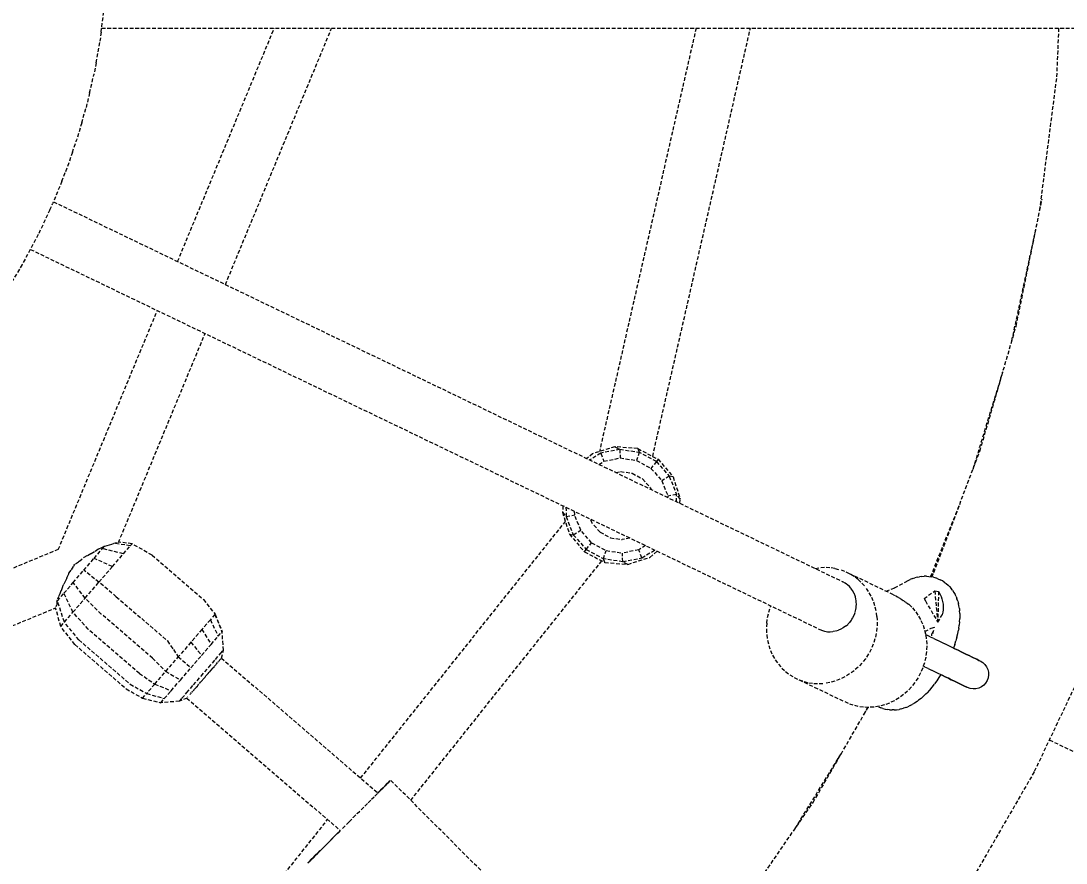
# Model space of a CAD drawing. Header units: millimetres. Extents: x -3111 to 2953, y -2449 to 2811.
# Drawn here: x 517.4 to 872.5, y -132.5 to 153.8 of the extents above; entities that cross this region are included whole.
import ezdxf

# ---------------------------------------------------------------- set-up
doc = ezdxf.new("R2010")
doc.units = ezdxf.units.MM
doc.linetypes.add('HIDDEN', pattern=[1.905, 1.27, -0.635])
for name, color, linetype in [('DIKOM_ЗОНА', 90, 'Continuous'), ('DIKOM_ОБЪЕКТ', 7, 'Continuous'), ('DIKOM_РАЗМЕР_ОБЪЕКТА', 7, 'Continuous')]:
    doc.layers.add(name, color=color, linetype=linetype)
doc.styles.add('style1', font='arialbd.ttf', dxfattribs={"width": 0.8})
doc.dimstyles.new('1-50', dxfattribs={"dimtxt": 300, "dimasz": 200, "dimexe": 100, "dimexo": 0, "dimgap": 100, "dimtad": 1, "dimtxsty": 'style1', "dimcen": 200, "dimclrd": 7, "dimclre": 7, "dimclrt": 7, "dimadec": 1, "dimazin": 2, "dimtfac": 1, "dimtmove": 0, "dimatfit": 2, "dimfxl": 0, "dimlwd": 25, "dimlwe": 18, "dimarcsym": 0})

# ---------------------------------------------------------------- blocks, each defined once
blk = doc.blocks.new('*D0')
at = {"layer": 'Defpoints', "color": 0, "transparency": 16777216}
for p in [(1362.98, 623.05), (-717.19, -260.39)]:
    blk.add_point(p, dxfattribs=at)
at = {"layer": 'DIKOM_РАЗМЕР_ОБЪЕКТА', "color": 7, "lineweight": 25, "transparency": 16777216}
for p, q in [((1362.98, 623.05), (2780.32, 1224.99)), ((-533.11, -182.21), (1178.9, 544.87))]:
    blk.add_line(p, q, dxfattribs=at)
at = {"layer": 'DIKOM_РАЗМЕР_ОБЪЕКТА', "color": 7, "transparency": 16777216}
for points in [[(1165.87, 575.55), (1191.93, 514.19), (1362.98, 623.05)], [(-546.14, -151.53), (-520.08, -212.89), (-717.19, -260.39)]]:
    blk.add_solid(points, dxfattribs=at)
at = {"layer": 'DIKOM_РАЗМЕР_ОБЪЕКТА', "color": 7, "transparency": 16777216, "insert": (2050.93, 1228.64), "char_height": 300, "attachment_point": 5, "rotation": 23.0107, "style": 'style1'}
blk.add_mtext('{\\fArial|b0|i0|c204|p34;\\H1.16667x;∅2260}', dxfattribs=at)

msp = doc.modelspace()

# ---------------------------------------------------------------- linework, layer by layer
at = {"layer": 'DIKOM_ЗОНА', "color": 3, "lineweight": 15}
msp.add_circle((322.894, 181.327), 2629.975, dxfattribs=at)
at = {"layer": 'DIKOM_ОБЪЕКТ', "color": 7, "linetype": 'HIDDEN', "lineweight": 15}
for p, q in [((544.644, 149.925), (545.708, 158.294)), ((544.644, 149.925), (544.227, 146.854)), ((544.824, 151.343), (1192.9, 151.327)), ((570.626, 72.014), (603.485, 151.342)), ((586.869, 64.192), (622.968, 151.341)), ((746.821, 151.338), (713.972, 7.418)), ((732.062, 5.782), (765.284, 151.338)), ((869.422, 134.811), (870.124, 151.335)), ((542.928, 139.566), (544.227, 146.854)), ((542.928, 139.566), (542.159, 135.506)), ((540.729, 129.298), (542.159, 135.506)), ((863.619, 89.498), (869.422, 134.811)), ((540.729, 129.298), (539.51, 124.279)), ((538.051, 119.145), (539.51, 124.279)), ((538.051, 119.145), (536.286, 113.204)), ((534.9, 109.129), (536.286, 113.204)), ((534.9, 109.129), (532.496, 102.309)), ((531.282, 99.27), (532.496, 102.309)), ((531.282, 99.27), (528.15, 91.624)), ((855.563, 50.036), (864.4, 93.324)), ((527.208, 89.593), (523.26, 81.176)), ((527.208, 89.593), (528.15, 91.624)), ((528.439, 92.33), (796.717, -36.866)), ((854.109, 45.017), (862.253, 82.807)), ((523.26, 81.176), (517.839, 70.995)), ((520.578, 76.137), (788.907, -53.083)), ((517.839, 70.995), (511.901, 61.105)), ((530.084, -25.863), (563.727, 55.358)), ((843.271, 7.6), (855.563, 50.036)), ((550.552, -23.485), (579.97, 47.536)), ((840.94, 1.455), (851.099, 34.627)), ((719.152, 9.069), (711.671, 6.685)), ((720.929, 8.174), (714.424, 6.859)), ((726.977, 8.409), (719.152, 9.069)), ((719.152, 9.069), (720.929, 8.174)), ((720.929, 8.174), (727.492, 7.185)), ((720.929, 8.174), (721.003, 5.226)), ((727.492, 7.185), (726.553, 4.39)), ((726.977, 8.409), (733.954, 4.805)), ((726.977, 8.409), (727.492, 7.185)), ((733.32, 4.011), (727.492, 7.185)), ((827.604, -33.71), (843.271, 7.6)), ((711.671, 6.685), (709.714, 5.032)), ((714.424, 6.859), (710.677, 4.569)), ((713.791, 3.069), (715.501, 4.114)), ((714.424, 6.859), (715.501, 4.114)), ((715.501, 4.114), (721.003, 5.226)), ((721.003, 5.226), (726.553, 4.39)), ((726.553, 4.39), (731.482, 1.706)), ((733.32, 4.011), (731.482, 1.706)), ((733.954, 4.805), (733.32, 4.011)), ((733.32, 4.011), (737.711, -0.965)), ((733.954, 4.805), (739.02, -1.195)), ((719.502, 0.319), (721.117, 0.645)), ((721.117, 0.645), (725.093, 0.046)), ((725.093, 0.046), (728.625, -1.877)), ((731.482, 1.706), (735.196, -2.503)), ((728.625, -1.877), (731.285, -4.892)), ((737.711, -0.965), (735.196, -2.503)), ((735.196, -2.503), (737.246, -7.727)), ((739.02, -1.195), (737.711, -0.965)), ((737.711, -0.965), (740.136, -7.143)), ((739.02, -1.195), (741.404, -8.676)), ((731.285, -4.892), (731.509, -5.463)), ((740.136, -7.143), (737.246, -7.727)), ((737.246, -7.727), (737.259, -8.232)), ((741.404, -8.676), (740.136, -7.143)), ((740.198, -9.648), (740.136, -7.143)), ((741.279, -10.168), (741.404, -8.676)), ((826.517, -35.119), (836.354, -10.638)), ((701.589, -11.033), (701.407, -13.183)), ((701.407, -13.183), (703.792, -20.664)), ((701.407, -13.183), (702.675, -14.716)), ((702.595, -11.517), (702.675, -14.716)), ((702.675, -14.716), (705.565, -14.132)), ((705.565, -14.132), (705.535, -12.933)), ((707.616, -19.357), (705.565, -14.132)), ((632.833, -103.604), (702.416, -16.349)), ((702.675, -14.716), (705.1, -20.894)), ((711.526, -16.967), (710.97, -15.551)), ((714.187, -19.982), (711.526, -16.967)), ((703.792, -20.664), (708.858, -26.664)), ((703.792, -20.664), (705.1, -20.894)), ((705.1, -20.894), (707.616, -19.357)), ((705.1, -20.894), (709.491, -25.87)), ((711.329, -23.565), (707.616, -19.357)), ((714.187, -19.982), (717.718, -21.905)), ((544.885, -25.189), (545.81, -24.747)), ((545.103, -25.565), (545.811, -24.746)), ((545.896, -24.73), (546.711, -24.543)), ((546.737, -24.536), (547.501, -24.318)), ((547.525, -24.31), (548.231, -24.063)), ((548.254, -24.054), (548.894, -23.783)), ((554.552, -24.619), (548.894, -23.783)), ((549.371, -23.764), (548.912, -23.782)), ((549.769, -23.733), (549.384, -23.764)), ((550.086, -23.688), (549.778, -23.732)), ((555.141, -23.936), (550.6, -23.37)), ((552.208, -27.336), (554.552, -24.619)), ((554.552, -24.619), (555.141, -23.936)), ((561.97, -27.812), (555.141, -23.936)), ((709.491, -25.87), (711.329, -23.565)), ((711.329, -23.565), (716.259, -26.249)), ((717.718, -21.905), (721.695, -22.504)), ((724.311, -21.975), (721.695, -22.504)), ((729.647, -24.545), (727.31, -25.974)), ((530.084, -25.863), (392.429, -82.882)), ((538.914, -28.478), (539.954, -27.938)), ((540.006, -27.91), (541.268, -27.201)), ((541.297, -27.184), (542.547, -26.433)), ((542.24, -28.883), (545.103, -25.565)), ((542.61, -26.393), (543.578, -25.773)), ((543.578, -25.773), (543.778, -25.688)), ((543.808, -25.675), (544.855, -25.203)), ((552.208, -27.336), (545.103, -25.565)), ((548.465, -31.672), (552.208, -27.336)), ((561.97, -27.812), (579.381, -42.84)), ((708.858, -26.664), (709.491, -25.87)), ((708.858, -26.664), (715.834, -30.268)), ((709.491, -25.87), (715.32, -29.044)), ((715.32, -29.044), (716.259, -26.249)), ((716.259, -26.249), (721.809, -27.086)), ((727.31, -25.974), (721.809, -27.086)), ((721.882, -30.033), (721.809, -27.086)), ((728.387, -28.718), (727.31, -25.974)), ((728.387, -28.718), (732.761, -26.045)), ((731.14, -28.543), (733.614, -26.455)), ((534.523, -32.749), (535.318, -31.513)), ((535.319, -31.511), (535.486, -31.224)), ((535.486, -31.224), (535.765, -30.874)), ((535.882, -30.796), (536.902, -30.051)), ((536.902, -30.051), (537.226, -29.815)), ((537.24, -29.805), (538.624, -28.719)), ((538.652, -28.698), (538.914, -28.478)), ((538.743, -32.934), (542.24, -28.883)), ((548.465, -31.672), (542.24, -28.883)), ((543.894, -36.967), (548.465, -31.672)), ((649.858, -111.125), (714.776, -29.721)), ((715.834, -30.268), (715.32, -29.044)), ((721.882, -30.033), (715.32, -29.044)), ((715.834, -30.268), (723.659, -30.928)), ((721.882, -30.033), (728.387, -28.718)), ((723.659, -30.928), (721.882, -30.033)), ((723.659, -30.928), (731.14, -28.543)), ((532.964, -35.65), (533.121, -35.321)), ((533.121, -35.32), (533.624, -34.156)), ((533.633, -34.135), (533.724, -33.898)), ((533.724, -33.898), (534.475, -32.824)), ((535.144, -37.104), (538.743, -32.934)), ((543.894, -36.967), (538.743, -32.934)), ((787.309, -32.335), (788.647, -32.126)), ((790.467, -32.013), (788.647, -32.126)), ((792.264, -32.075), (790.467, -32.013)), ((793.99, -32.311), (792.264, -32.075)), ((793.99, -32.311), (795.689, -32.737)), ((797.368, -33.344), (795.689, -32.737)), ((798.986, -34.113), (797.368, -33.344)), ((813.871, -41.242), (798.986, -34.113)), ((800.499, -35.027), (798.986, -34.113)), ((801.875, -36.073), (800.499, -35.027)), ((820.386, -35.75), (821.168, -35.513)), ((821.942, -35.283), (821.168, -35.513)), ((821.942, -35.283), (822.768, -35.137)), ((823.517, -35.021), (822.768, -35.137)), ((823.517, -35.021), (824.371, -34.97)), ((825.087, -34.975), (824.371, -34.97)), ((825.087, -34.975), (825.953, -35.023)), ((825.953, -35.023), (826.807, -35.168)), ((827.489, -35.298), (826.807, -35.168)), ((826.903, -35.187), (827.604, -33.71)), ((827.489, -35.298), (828.328, -35.542)), ((531.391, -39.102), (531.495, -38.819)), ((531.503, -38.793), (531.764, -38.007)), ((531.923, -37.725), (531.764, -38.007)), ((532.55, -36.521), (531.938, -37.697)), ((531.992, -40.755), (535.144, -37.104)), ((532.964, -35.65), (532.562, -36.496)), ((539.191, -42.416), (535.144, -37.104)), ((539.191, -42.416), (543.894, -36.967)), ((549.796, -41.916), (543.894, -36.967)), ((797.509, -37.306), (796.733, -36.875)), ((797.934, -37.612), (797.523, -37.316)), ((798.243, -37.834), (797.934, -37.612)), ((798.914, -38.447), (798.256, -37.846)), ((799.364, -38.963), (798.926, -38.461)), ((799.514, -39.136), (799.364, -38.963)), ((801.875, -36.073), (803.163, -37.291)), ((803.163, -37.291), (804.35, -38.656)), ((805.406, -40.135), (804.35, -38.656)), ((811.369, -40.044), (814.936, -38.617)), ((814.266, -38.885), (817.879, -36.944)), ((817.879, -36.944), (818.872, -36.404)), ((818.872, -36.404), (819.597, -36.085)), ((820.386, -35.75), (819.597, -36.085)), ((828.957, -35.797), (828.328, -35.542)), ((828.957, -35.797), (829.784, -36.147)), ((830.506, -36.546), (829.784, -36.147)), ((831.075, -36.926), (830.506, -36.546)), ((831.075, -36.926), (831.785, -37.431)), ((831.785, -37.431), (832.433, -38.013)), ((832.93, -38.506), (832.433, -38.013)), ((832.93, -38.506), (833.503, -39.151)), ((529.767, -43.334), (531.992, -40.755)), ((529.882, -42.663), (530.297, -41.805)), ((530.309, -41.778), (530.714, -40.856)), ((530.725, -40.829), (531.115, -39.856)), ((531.125, -39.829), (531.391, -39.102)), ((535.07, -47.19), (531.992, -40.755)), ((535.07, -47.19), (539.191, -42.416)), ((544.705, -47.814), (539.191, -42.416)), ((549.796, -41.916), (567.207, -56.945)), ((800.035, -39.893), (799.553, -39.193)), ((800.331, -40.447), (800.044, -39.91)), ((800.458, -40.683), (800.331, -40.447)), ((800.82, -41.579), (800.48, -40.729)), ((800.942, -42.017), (800.825, -41.597)), ((801.012, -42.269), (800.942, -42.017)), ((801.073, -42.486), (801.012, -42.269)), ((801.229, -43.422), (801.076, -42.505)), ((806.303, -41.688), (805.406, -40.135)), ((807.025, -43.296), (806.303, -41.688)), ((811.39, -40.054), (811.886, -39.93)), ((813.871, -41.242), (814.479, -41.554)), ((814.7, -41.667), (815.266, -41.99)), ((815.267, -41.99), (815.463, -42.102)), ((815.546, -42.149), (816.068, -42.471)), ((816.068, -42.471), (816.308, -42.62)), ((824.274, -42.551), (827.889, -39.944)), ((824.274, -42.551), (824.735, -43.336)), ((827.889, -39.944), (829.185, -40.124)), ((827.889, -39.944), (828.941, -50.594)), ((829.185, -40.124), (828.941, -50.594)), ((829.185, -40.124), (829.65, -40.944)), ((829.65, -40.944), (830.041, -41.802)), ((830.041, -41.802), (830.353, -42.689)), ((833.928, -39.751), (833.503, -39.151)), ((833.928, -39.751), (834.415, -40.448)), ((834.415, -40.448), (834.818, -41.196)), ((835.162, -41.879), (834.818, -41.196)), ((835.162, -41.879), (835.466, -42.652)), ((396.492, -100.682), (529.162, -45.729)), ((530.906, -52.015), (529.143, -45.66)), ((529.376, -45.243), (529.473, -44.909)), ((529.546, -44.489), (529.475, -44.896)), ((529.593, -43.995), (529.548, -44.474)), ((529.608, -43.518), (529.593, -43.978)), ((529.608, -43.518), (529.767, -43.334)), ((529.644, -43.398), (529.766, -42.949)), ((532.162, -50.56), (529.767, -43.334)), ((579.381, -42.84), (583.373, -47.877)), ((771.521, -47.204), (772.09, -45.443)), ((772.09, -45.443), (772.252, -45.062)), ((801.104, -46.296), (801.193, -45.697)), ((801.193, -45.697), (801.239, -45.378)), ((801.243, -43.651), (801.23, -43.441)), ((801.26, -43.931), (801.243, -43.651)), ((801.245, -45.338), (801.286, -44.396)), ((801.287, -44.377), (801.26, -43.931)), ((807.594, -44.987), (807.025, -43.296)), ((808.011, -46.764), (807.594, -44.987)), ((816.428, -42.693), (816.876, -42.99)), ((816.876, -42.99), (817.176, -43.188)), ((817.286, -43.259), (817.688, -43.537)), ((817.688, -43.537), (818.066, -43.799)), ((818.129, -43.842), (818.501, -44.107)), ((818.501, -44.107), (818.963, -44.438)), ((819.183, -44.609), (818.975, -44.447)), ((819.183, -44.609), (820.323, -45.754)), ((820.323, -45.754), (821.441, -47.101)), ((824.735, -43.336), (828.941, -50.594)), ((830.353, -42.689), (830.585, -43.595)), ((830.585, -43.595), (830.733, -44.51)), ((830.733, -44.51), (830.795, -45.424)), ((830.795, -45.424), (830.771, -46.328)), ((835.737, -43.417), (835.466, -42.652)), ((835.737, -43.417), (835.94, -44.199)), ((836.138, -45.034), (835.94, -44.199)), ((836.271, -45.956), (836.138, -45.034)), ((836.271, -45.956), (836.366, -46.698)), ((532.162, -50.56), (535.07, -47.19)), ((540.245, -52.981), (535.07, -47.19)), ((562.116, -62.843), (544.705, -47.814)), ((583.305, -47.956), (581.759, -49.747)), ((583.305, -47.956), (585.714, -53.859)), ((583.373, -47.877), (585.771, -53.793)), ((770.838, -50.928), (771.104, -49.033)), ((771.104, -49.033), (771.521, -47.204)), ((799.603, -49.861), (799.768, -49.592)), ((799.768, -49.592), (800.049, -49.132)), ((800.112, -49.03), (800.526, -48.17)), ((800.534, -48.152), (800.743, -47.578)), ((800.743, -47.578), (800.86, -47.255)), ((800.876, -47.203), (801.1, -46.314)), ((808.277, -48.626), (808.011, -46.764)), ((808.277, -48.626), (808.392, -50.574)), ((821.441, -47.101), (822.415, -48.524)), ((822.415, -48.524), (823.243, -50.023)), ((828.941, -50.594), (830.467, -48.062)), ((830.662, -47.21), (830.467, -48.062)), ((830.771, -46.328), (830.662, -47.21)), ((836.365, -50.455), (836.426, -49.385)), ((836.431, -47.669), (836.366, -46.698)), ((836.431, -48.714), (836.426, -49.385)), ((836.431, -47.669), (836.431, -48.714)), ((530.906, -52.015), (532.162, -50.56)), ((535.738, -58.203), (530.906, -52.015)), ((537.097, -56.629), (532.162, -50.56)), ((557.657, -68.01), (540.245, -52.981)), ((578.92, -53.036), (575.131, -57.425)), ((581.759, -49.747), (578.92, -53.036)), ((578.92, -53.036), (582.005, -58.156)), ((581.759, -49.747), (584.406, -55.374)), ((770.838, -50.928), (770.723, -52.889)), ((770.723, -52.889), (770.838, -54.837)), ((788.907, -53.083), (789.723, -53.419)), ((795.999, -52.992), (795.177, -53.341)), ((796.83, -52.532), (796.017, -52.985)), ((797.613, -51.984), (796.846, -52.523)), ((797.863, -51.769), (797.629, -51.973)), ((797.863, -51.769), (798.34, -51.354)), ((798.354, -51.341), (798.503, -51.182)), ((798.503, -51.182), (799.002, -50.648)), ((799.015, -50.634), (799.592, -49.876)), ((808.277, -52.536), (808.011, -54.43)), ((808.392, -50.574), (808.277, -52.536)), ((823.243, -50.023), (823.927, -51.6)), ((823.927, -51.6), (824.466, -53.254)), ((824.466, -53.254), (824.861, -54.984)), ((824.582, -53.76), (826.685, -52.635)), ((826.685, -52.635), (828.232, -52.177)), ((836.061, -52.767), (835.973, -53.287)), ((836.061, -52.767), (836.243, -51.584)), ((836.365, -50.455), (836.243, -51.584)), ((537.097, -56.629), (554.508, -71.658)), ((582.005, -58.156), (584.406, -55.374)), ((584.406, -55.374), (585.714, -53.859)), ((586.196, -60.138), (585.771, -53.793)), ((770.838, -54.837), (771.104, -56.699)), ((771.104, -56.699), (771.521, -58.476)), ((789.743, -53.427), (790.466, -53.63)), ((790.615, -53.672), (791.495, -53.813)), ((791.513, -53.815), (792.408, -53.854)), ((792.426, -53.855), (793.325, -53.791)), ((794.237, -53.625), (793.344, -53.79)), ((795.132, -53.358), (794.255, -53.622)), ((807.594, -56.259), (807.025, -58.02)), ((808.011, -54.43), (807.594, -56.259)), ((825.141, -54.993), (824.828, -54.842)), ((824.861, -54.984), (825.11, -56.791)), ((825.11, -56.791), (825.214, -58.675)), ((826.371, -55.585), (825.141, -54.993)), ((827.607, -56.18), (826.371, -55.585)), ((827.487, -53.369), (826.882, -54.554)), ((826.905, -55.269), (826.882, -54.554)), ((827.487, -53.369), (826.905, -55.269)), ((828.844, -56.776), (827.607, -56.18)), ((830.073, -57.367), (828.844, -56.776)), ((835.455, -55.676), (835.114, -56.92)), ((835.455, -55.676), (835.741, -54.462)), ((835.741, -54.462), (835.973, -53.287)), ((535.738, -58.203), (553.149, -73.232)), ((567.207, -56.945), (569.198, -59.918)), ((569.198, -59.918), (570.85, -62.386)), ((575.131, -57.425), (570.85, -62.386)), ((575.131, -57.425), (578.801, -61.868)), ((578.801, -61.868), (582.005, -58.156)), ((585.218, -61.27), (586.155, -60.185)), ((585.525, -62.771), (586.196, -60.138)), ((771.521, -58.476), (772.09, -60.167)), ((772.09, -60.167), (772.812, -61.775)), ((806.303, -59.717), (805.406, -61.38)), ((807.025, -58.02), (806.303, -59.717)), ((825.214, -58.675), (825.099, -60.637)), ((831.286, -57.952), (830.073, -57.367)), ((832.477, -58.526), (831.286, -57.952)), ((833.638, -59.085), (832.477, -58.526)), ((834.762, -59.626), (833.638, -59.085)), ((834.722, -58.188), (834.303, -59.405)), ((834.303, -59.405), (834.762, -59.626)), ((834.722, -58.188), (835.114, -56.92)), ((835.842, -60.146), (834.762, -59.626)), ((834.762, -59.626), (835.842, -60.146)), ((836.871, -60.642), (835.842, -60.146)), ((835.842, -60.146), (836.871, -60.642)), ((882.705, -57.186), (861.698, -101.459)), ((562.116, -62.843), (566.591, -67.32)), ((566.591, -67.32), (570.85, -62.386)), ((570.85, -62.386), (575.18, -66.063)), ((575.18, -66.063), (578.801, -61.868)), ((581.203, -65.923), (583.498, -63.263)), ((583.498, -63.263), (585.218, -61.27)), ((584.643, -63.839), (584.835, -63.632)), ((584.921, -63.498), (585.079, -63.285)), ((585.138, -63.214), (585.281, -63.067)), ((585.52, -62.767), (638.685, -108.655)), ((772.812, -61.775), (773.708, -63.328)), ((773.708, -63.328), (774.765, -64.807)), ((804.35, -62.988), (803.163, -64.5)), ((805.406, -61.38), (804.35, -62.988)), ((824.833, -62.532), (824.416, -64.36)), ((825.099, -60.637), (824.833, -62.532)), ((837.843, -61.109), (836.871, -60.642)), ((836.871, -60.642), (837.843, -61.109)), ((838.752, -61.547), (837.843, -61.109)), ((837.843, -61.109), (838.752, -61.547)), ((839.592, -61.952), (838.752, -61.547)), ((838.752, -61.547), (839.592, -61.952)), ((840.358, -62.321), (839.592, -61.952)), ((839.592, -61.952), (840.358, -62.321)), ((841.045, -62.652), (840.358, -62.321)), ((840.358, -62.321), (841.045, -62.652)), ((841.65, -62.943), (841.045, -62.652)), ((841.045, -62.652), (841.65, -62.943)), ((842.168, -63.192), (841.65, -62.943)), ((841.65, -62.943), (842.168, -63.192)), ((842.597, -63.398), (842.168, -63.192)), ((842.168, -63.192), (842.597, -63.398)), ((842.932, -63.56), (842.597, -63.398)), ((842.597, -63.398), (842.932, -63.56)), ((843.174, -63.677), (842.932, -63.56)), ((842.932, -63.56), (843.174, -63.677)), ((843.368, -63.77), (844.206, -64.279)), ((562.87, -71.631), (566.591, -67.32)), ((566.591, -67.32), (571.579, -70.236)), ((571.579, -70.236), (575.18, -66.063)), ((578.609, -68.928), (581.203, -65.923)), ((581.428, -67.578), (581.567, -67.406)), ((581.568, -67.406), (581.917, -66.992)), ((581.96, -66.934), (582.107, -66.749)), ((582.107, -66.748), (582.481, -66.293)), ((582.481, -66.293), (582.629, -66.128)), ((582.629, -66.128), (583.008, -65.715)), ((583.008, -65.715), (583.155, -65.572)), ((583.193, -65.536), (583.49, -65.172)), ((583.602, -65.053), (583.789, -64.803)), ((583.789, -64.803), (583.924, -64.626)), ((583.924, -64.626), (584.202, -64.306)), ((584.305, -64.193), (584.554, -63.948)), ((774.765, -64.807), (775.952, -66.173)), ((775.952, -66.173), (777.24, -67.39)), ((777.24, -67.39), (778.616, -68.436)), ((800.499, -67.091), (798.986, -68.19)), ((801.875, -65.876), (800.499, -67.091)), ((803.163, -64.5), (801.875, -65.876)), ((823.847, -66.121), (823.126, -67.818)), ((824.416, -64.36), (823.847, -66.121)), ((824.506, -65.786), (824.03, -65.557)), ((825.735, -66.378), (824.506, -65.786)), ((826.95, -66.963), (825.735, -66.378)), ((828.142, -67.537), (826.95, -66.963)), ((844.206, -64.279), (844.93, -64.943)), ((844.93, -64.943), (845.509, -65.734)), ((845.509, -65.734), (845.923, -66.624)), ((845.923, -66.624), (846.155, -67.577)), ((557.657, -68.01), (562.87, -71.631)), ((568.431, -73.881), (571.579, -70.236)), ((576.029, -71.917), (578.609, -68.928)), ((578.044, -71.452), (578.441, -70.961)), ((578.441, -70.961), (578.61, -70.772)), ((578.61, -70.772), (579.044, -70.289)), ((579.044, -70.289), (579.226, -70.105)), ((579.226, -70.105), (579.468, -69.862)), ((579.468, -69.862), (579.664, -69.605)), ((579.664, -69.605), (579.832, -69.407)), ((579.832, -69.407), (579.978, -69.234)), ((579.978, -69.234), (580.261, -68.868)), ((580.262, -68.868), (580.697, -68.361)), ((580.697, -68.361), (580.964, -68.061)), ((580.964, -68.061), (581.408, -67.597)), ((778.616, -68.436), (780.129, -69.35)), ((780.129, -69.35), (796.951, -77.451)), ((780.129, -69.35), (781.747, -70.12)), ((781.747, -70.12), (783.426, -70.727)), ((783.426, -70.727), (785.125, -71.152)), ((793.99, -70.607), (792.264, -71.056)), ((795.689, -69.973), (793.99, -70.607)), ((797.368, -69.159), (795.689, -69.973)), ((798.986, -68.19), (797.368, -69.159)), ((822.229, -69.481), (821.172, -71.089)), ((823.126, -67.818), (822.229, -69.481)), ((828.57, -70.538), (827.715, -71.705)), ((829.304, -68.097), (828.142, -67.537)), ((829.315, -69.438), (828.57, -70.538)), ((830.429, -68.638), (829.304, -68.097)), ((829.963, -68.414), (829.315, -69.438)), ((829.963, -68.414), (830.429, -68.638)), ((831.51, -69.159), (830.429, -68.638)), ((830.429, -68.638), (831.51, -69.159)), ((832.539, -69.655), (831.51, -69.159)), ((831.51, -69.159), (832.539, -69.655)), ((833.512, -70.123), (832.539, -69.655)), ((832.539, -69.655), (833.512, -70.123)), ((834.422, -70.561), (833.512, -70.123)), ((833.512, -70.123), (834.422, -70.561)), ((835.262, -70.966), (834.422, -70.561)), ((834.422, -70.561), (835.262, -70.966)), ((836.029, -71.335), (835.262, -70.966)), ((835.262, -70.966), (836.029, -71.335)), ((845.709, -70.447), (845.208, -71.274)), ((846.062, -69.463), (845.709, -70.447)), ((846.202, -68.428), (846.062, -69.463)), ((846.155, -67.577), (846.202, -68.428)), ((553.149, -73.232), (558.715, -76.444)), ((554.508, -71.658), (560.135, -74.8)), ((562.87, -71.631), (560.135, -74.8)), ((562.87, -71.631), (568.431, -73.881)), ((566.118, -76.562), (568.431, -73.881)), ((572.116, -76.45), (573.774, -74.529)), ((573.774, -74.529), (576.029, -71.917)), ((575.115, -74.804), (575.405, -74.486)), ((575.538, -74.356), (575.832, -74.073)), ((576.198, -73.588), (575.874, -74.009)), ((576.207, -73.577), (576.412, -73.315)), ((576.412, -73.315), (576.781, -72.882)), ((576.782, -72.882), (576.934, -72.719)), ((576.934, -72.719), (577.341, -72.289)), ((577.342, -72.289), (577.512, -72.125)), ((577.528, -72.109), (577.887, -71.641)), ((785.125, -71.152), (786.851, -71.389)), ((786.851, -71.389), (788.647, -71.449)), ((788.647, -71.449), (790.467, -71.338)), ((792.264, -71.056), (790.467, -71.338)), ((818.698, -73.977), (817.322, -75.192)), ((819.985, -72.602), (818.698, -73.977)), ((821.172, -71.089), (819.985, -72.602)), ((824.917, -74.935), (825.314, -74.542)), ((826.117, -73.67), (825.314, -74.542)), ((826.919, -72.722), (826.117, -73.67)), ((827.715, -71.705), (826.919, -72.722)), ((836.717, -71.666), (836.029, -71.335)), ((836.029, -71.335), (836.717, -71.666)), ((837.322, -71.958), (836.717, -71.666)), ((836.717, -71.666), (837.322, -71.958)), ((837.841, -72.208), (837.322, -71.958)), ((837.322, -71.958), (837.841, -72.208)), ((838.269, -72.414), (837.841, -72.208)), ((837.841, -72.208), (838.269, -72.414)), ((838.605, -72.576), (838.269, -72.414)), ((838.269, -72.414), (838.605, -72.576)), ((838.847, -72.692), (838.605, -72.576)), ((838.605, -72.576), (838.847, -72.692)), ((839.963, -73.122), (839.041, -72.786)), ((840.933, -73.271), (839.963, -73.122)), ((841.913, -73.227), (840.933, -73.271)), ((842.866, -72.994), (841.913, -73.227)), ((843.755, -72.579), (842.866, -72.994)), ((844.546, -71.998), (843.755, -72.579)), ((845.208, -71.274), (844.546, -71.998)), ((558.715, -76.444), (560.135, -74.8)), ((558.715, -76.444), (564.918, -77.953)), ((560.135, -74.8), (566.118, -76.562)), ((564.918, -77.953), (566.118, -76.562)), ((571.257, -77.446), (564.918, -77.953)), ((573.805, -76.38), (571.257, -77.446)), ((571.257, -77.446), (572.116, -76.45)), ((573.764, -76.397), (625.923, -121.418)), ((574.007, -76.107), (574.141, -75.949)), ((574.807, -75.182), (575.006, -74.927)), ((798.569, -78.221), (796.951, -77.451)), ((812.511, -78.074), (810.812, -78.708)), ((814.191, -77.26), (812.511, -78.074)), ((815.808, -76.292), (814.191, -77.26)), ((817.322, -75.192), (815.808, -76.292)), ((821.076, -78.111), (820.28, -78.571)), ((821.897, -77.546), (821.076, -78.111)), ((821.897, -77.546), (822.451, -77.136)), ((823.261, -76.494), (822.451, -77.136)), ((824.084, -75.759), (823.261, -76.494)), ((824.917, -74.935), (824.084, -75.759)), ((786.574, -111.886), (805.247, -79.543)), ((800.249, -78.828), (798.569, -78.221)), ((801.947, -79.253), (800.249, -78.828)), ((803.673, -79.49), (801.947, -79.253)), ((805.47, -79.551), (803.673, -79.49)), ((804.003, -81.698), (805.092, -79.538)), ((807.29, -79.439), (805.47, -79.551)), ((809.086, -79.157), (807.29, -79.439)), ((808.8, -79.312), (809.636, -79.656)), ((810.812, -78.708), (809.086, -79.157)), ((810.232, -79.871), (809.636, -79.656)), ((810.232, -79.871), (811.042, -80.108)), ((811.042, -80.108), (811.872, -80.256)), ((812.571, -80.359), (811.872, -80.256)), ((812.571, -80.359), (813.405, -80.413)), ((814.147, -80.389), (813.405, -80.413)), ((814.147, -80.389), (814.97, -80.352)), ((814.97, -80.352), (815.783, -80.222)), ((816.542, -80.077), (815.783, -80.222)), ((816.542, -80.077), (817.319, -79.861)), ((818.1, -79.601), (817.319, -79.861)), ((818.1, -79.601), (818.825, -79.305)), ((819.618, -78.94), (818.825, -79.305)), ((819.618, -78.94), (820.28, -78.571)), ((866.849, -90.603), (976.241, -143.284)), ((780.469, -120.731), (796.491, -94.709)), ((861.698, -101.459), (837.196, -143.897)), ((640.431, -106.909), (641.153, -106.187)), ((641.153, -106.187), (640.431, -106.909)), ((641.153, -106.187), (641.777, -105.563)), ((641.777, -105.563), (641.153, -106.187)), ((641.777, -105.563), (642.287, -105.053)), ((642.287, -105.053), (641.777, -105.563)), ((642.287, -105.053), (642.668, -104.673)), ((642.668, -104.673), (642.287, -105.053)), ((642.668, -104.673), (642.913, -104.427)), ((642.913, -104.427), (642.668, -104.673)), ((677.685, -138.952), (643.037, -104.304)), ((636.548, -110.792), (637.656, -109.685)), ((637.656, -109.685), (638.689, -108.652)), ((638.689, -108.652), (639.619, -107.721)), ((639.619, -107.721), (638.689, -108.652)), ((639.619, -107.721), (640.431, -106.909)), ((640.431, -106.909), (639.619, -107.721)), ((632.968, -114.372), (634.207, -113.133)), ((634.207, -113.133), (635.393, -111.947)), ((635.393, -111.947), (636.548, -110.792)), ((761.477, -148.246), (786.574, -111.886)), ((628.923, -118.418), (630.326, -117.014)), ((630.326, -117.014), (631.675, -115.666)), ((631.675, -115.666), (632.968, -114.372)), ((591.476, -155.464), (621.602, -117.688)), ((627.52, -119.821), (626.171, -121.169)), ((628.923, -118.418), (627.52, -119.821)), ((622.452, -124.888), (623.638, -123.702)), ((623.638, -123.702), (622.452, -124.888)), ((623.638, -123.702), (624.877, -122.463)), ((624.877, -122.463), (623.638, -123.702)), ((624.877, -122.463), (626.171, -121.169)), ((625.923, -121.418), (624.877, -122.463)), ((619.157, -128.183), (620.19, -127.15)), ((620.19, -127.15), (619.157, -128.183)), ((620.19, -127.15), (621.298, -126.043)), ((621.298, -126.043), (620.19, -127.15)), ((621.298, -126.043), (622.452, -124.888)), ((622.452, -124.888), (621.298, -126.043)), ((615.558, -131.782), (616.068, -131.272)), ((616.068, -131.272), (615.558, -131.782)), ((616.068, -131.272), (616.692, -130.648)), ((616.692, -130.648), (616.068, -131.272)), ((616.692, -130.648), (617.415, -129.925)), ((617.415, -129.925), (616.692, -130.648)), ((617.415, -129.925), (618.227, -129.114)), ((618.227, -129.114), (617.415, -129.925)), ((618.227, -129.114), (619.157, -128.183)), ((619.157, -128.183), (618.227, -129.114)), ((614.932, -132.408), (615.178, -132.162)), ((615.178, -132.162), (614.932, -132.408)), ((615.178, -132.162), (615.558, -131.782)), ((615.558, -131.782), (615.178, -132.162))]:
    msp.add_line(p, q, dxfattribs=at)

# ---------------------------------------------------------------- dimensions: what is measured, and where the dimension line sits
at = {"layer": 'DIKOM_РАЗМЕР_ОБЪЕКТА'}
dim = msp.add_diameter_dim_2p(p1=(-717.193, -260.394), p2=(1362.983, 623.048), text='{\\fArial|b0|i0|c204|p34;\\H1.16667x;<>}', dimstyle='1-50', dxfattribs=at)
dim.commit()
dim.dimension.update_dxf_attribs({"geometry": '*D0', "text_midpoint": (2163.697, 963.108), "dimtype": 163})

doc.saveas('drawing.dxf')
